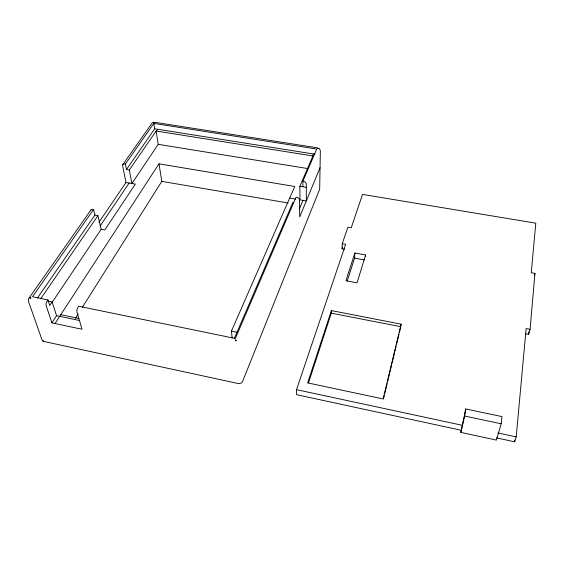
<?xml version="1.0" encoding="UTF-8"?>
<svg xmlns="http://www.w3.org/2000/svg" width="564" height="564" viewBox="0 0 564 564"><rect width="100%" height="100%" fill="white"/><g stroke="black" fill="none" stroke-linecap="round" stroke-linejoin="round"><path stroke-width="0.85" d="M308.473 382.921L331.315 313.147L331.392 310.588L401.11 324.159L400.905 325.865M344.597 249.217L342.052 248.759L342.256 243.669L347.889 227.236L351.231 227.814L362.532 194.397L535.8 223.189L531.253 272.736L534.954 273.392L530.089 329.298L528.609 334.389L525.472 333.782M347.255 280.971L354.587 258.115L354.869 253.017L365.634 254.956L365.521 256.655M528.609 334.389L528.842 331.766M496.482 437.883L514.636 441.802L514.798 440.061M514.636 441.802L516.201 436.881L526.134 328.544L530.089 329.298M501.177 423.797L501.967 416.584L465.723 408.935L460.844 432.405L496.405 440.11L501.177 423.797L464.666 416.035L465.723 408.935M464.666 416.035L460.844 432.405M401.11 324.159L383.132 398.952L307.655 382.893L331.392 310.588M383.478 398.91L384.288 395.512M384.697 393.813L387.144 383.626M387.553 381.927L391.627 364.936M392.036 363.237L394.483 353.043M394.892 351.344L396.111 346.247M396.52 344.548L398.967 334.36M399.375 332.661L400.8 326.711L331.315 313.147M534.348 275.584L534.954 273.392M365.634 254.956L357.054 282.839L345.929 280.759L354.869 253.017M461.091 430.233L296.593 394.687L296.516 389.668L345.669 244.275L342.256 243.669M342.052 248.759L342.609 247.117M320.042 167.712L299.71 216.936L299.554 199.966A2.876 2.129 23.5 0 0 296.756 197.273L296.058 197.153L235.357 338.485L78.65 306.238L77.839 307.507A3.342 1.473 -76.1 0 0 76.993 312.139L82.041 329.256L51.895 322.883L46.213 305.758A3.321 1.586 -75.7 0 1 47.052 301.162L47.905 299.907L32.501 296.742L93.575 209.484L92.898 209.364A3.017 1.889 32.6 0 0 90.705 210.548M299.315 209.152L302.988 200.361L306.322 200.932L306.294 184.033A2.813 2.129 23.6 0 0 303.566 181.368L302.889 181.256L302.917 186.762M302.889 181.256L316.721 149.044L153.817 123.417L125.377 164.046L126.456 169.524L129.304 170.004L156.122 131.031L312.921 155.967L299.872 186.261L299.992 199.832L302.988 200.361M312.597 155.918L313.436 153.972M234.257 338.597L293.026 202.159M232.121 337.892L231.437 331.103L294.753 186.494L158.992 163.828L55.039 323.51M75.365 318.413L78.184 313.944M82.407 307.239L161.797 181.368L158.992 163.828M51.895 322.883L56.569 315.692L52.128 301.944L47.87 301.063M52.177 302.283L101.196 229.259L97.932 215.589L94.921 215.039L37.428 298.011M156.122 131.031L158.216 144.321L131.913 183.504L125.998 182.532L98.89 222.357M52.128 301.944L49.738 305.512L47.905 299.907M100.202 225.854L129.114 183.074M40.693 298.758L97.932 215.589M156.425 131.081L157.666 129.276M126.456 169.524L154.67 128.796L153.817 123.417M90.846 210.055L28.433 298.962L28.426 301.289L41.962 339.697L43.026 340.98M122.762 164.667L152.329 122.762M154.233 122.219L318.018 147.93M154.67 128.796L315.05 154.226M158.216 144.321L307.634 168.558M299.872 186.261L306.301 187.333M125.377 164.046L124.743 163.941A2.827 1.903 34 0 0 122.642 165.71L125.998 182.532M289.684 198.077L295.501 199.064M161.797 181.368L288.091 202.984M354.587 258.115L364.464 259.905M101.196 229.259L104.833 229.929L135.346 184.104L131.913 183.504L129.304 170.004M231.437 331.103L237.303 332.302M60.778 314.698L78.882 318.484M56.569 315.692L79.799 320.556M296.516 389.668L462.233 425.284M497.899 432.948L516.201 436.881M42.582 340.663L44.077 341.516L238.657 383.626L241.441 383.026L242.513 381.588L319.675 189.173L320.345 150.588L319.316 148.48M43.097 341.03L43.491 341.305M93.575 209.484L94.921 215.039M318.385 148.487L317.687 148.41L318.385 148.487M235.583 340.029L235.308 340.769A0.902 0.684 -6.7 0 0 236.443 340.282L235.583 340.029M30.886 297.827L30.491 298.504A0.902 0.585 -17.1 0 1 30.146 297.75L30.886 297.827M153.958 122.353L153.077 122.621L153.958 122.353"/></g></svg>
